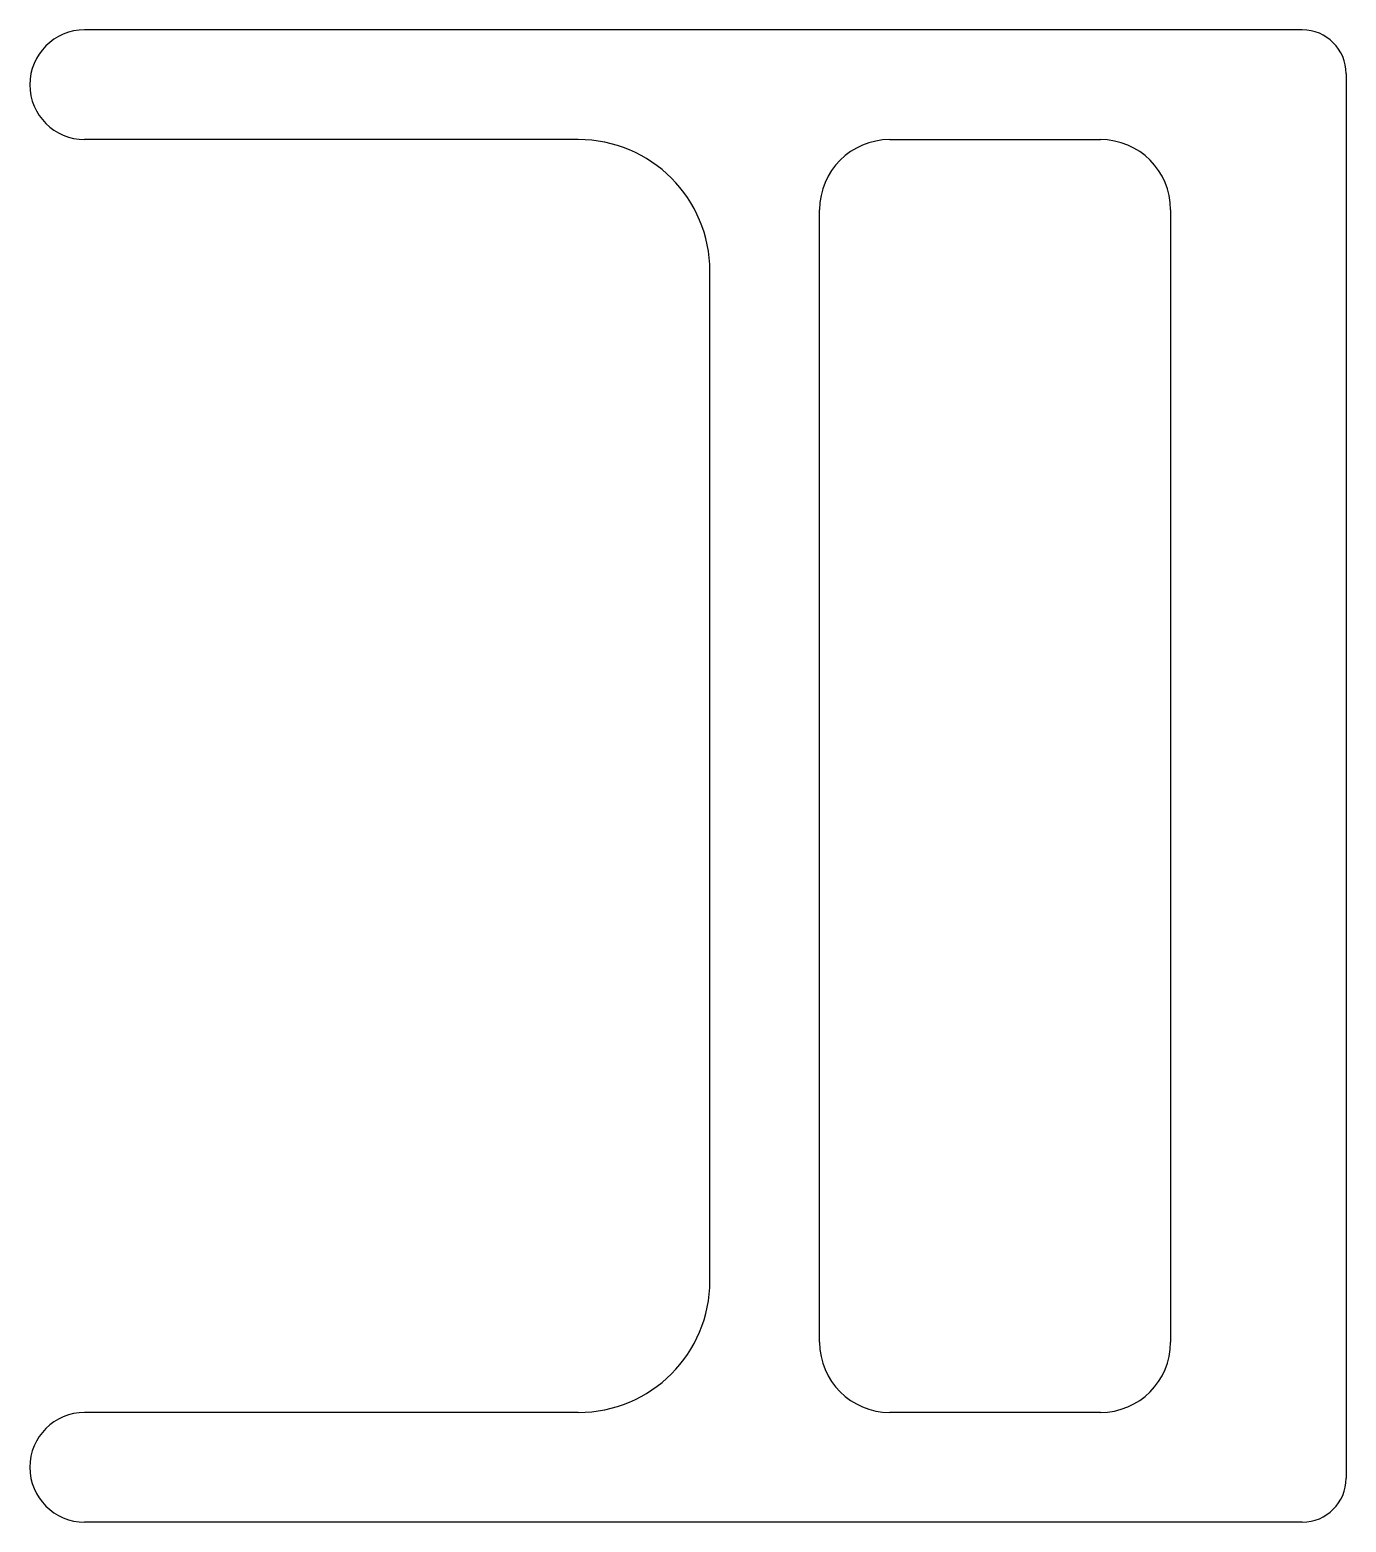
# Model space of a CAD drawing. Extents: x 2299.3 to 2329.3, y 1645.8 to 1679.8.
import ezdxf

# ---------------------------------------------------------------- set-up
doc = ezdxf.new("R2010")
doc.units = 0
doc.layers.get('0').update_dxf_attribs({"linetype": 'CONTINUOUS'})

msp = doc.modelspace()

# ---------------------------------------------------------------- linework, layer by layer
for p, q in [((2328.292, 1679.829), (2300.542, 1679.829)), ((2329.292, 1678.829), (2329.292, 1646.829)), ((2311.792, 1677.329), (2300.542, 1677.329)), ((2318.892, 1677.329), (2323.692, 1677.329)), ((2317.292, 1649.929), (2317.292, 1675.729)), ((2325.292, 1675.729), (2325.292, 1649.929)), ((2314.792, 1651.329), (2314.792, 1674.329)), ((2311.792, 1648.329), (2300.542, 1648.329)), ((2323.692, 1648.329), (2318.892, 1648.329)), ((2328.292, 1645.829), (2300.542, 1645.829))]:
    msp.add_line(p, q)
for centre, radius, start, end in [((2300.542, 1678.579), 1.25, 90, 270), ((2328.292, 1678.829), 1, 0, 90), ((2311.792, 1674.329), 3, 0, 90), ((2318.892, 1675.729), 1.6, 90, 180), ((2323.692, 1675.729), 1.6, 0, 90), ((2311.792, 1651.329), 3, 270, 0), ((2318.892, 1649.929), 1.6, 180, 270), ((2323.692, 1649.929), 1.6, 270, 0), ((2300.542, 1647.079), 1.25, 90, 270), ((2328.292, 1646.829), 1, 270, 0)]:
    msp.add_arc(centre, radius, start, end)

doc.saveas('drawing.dxf')
